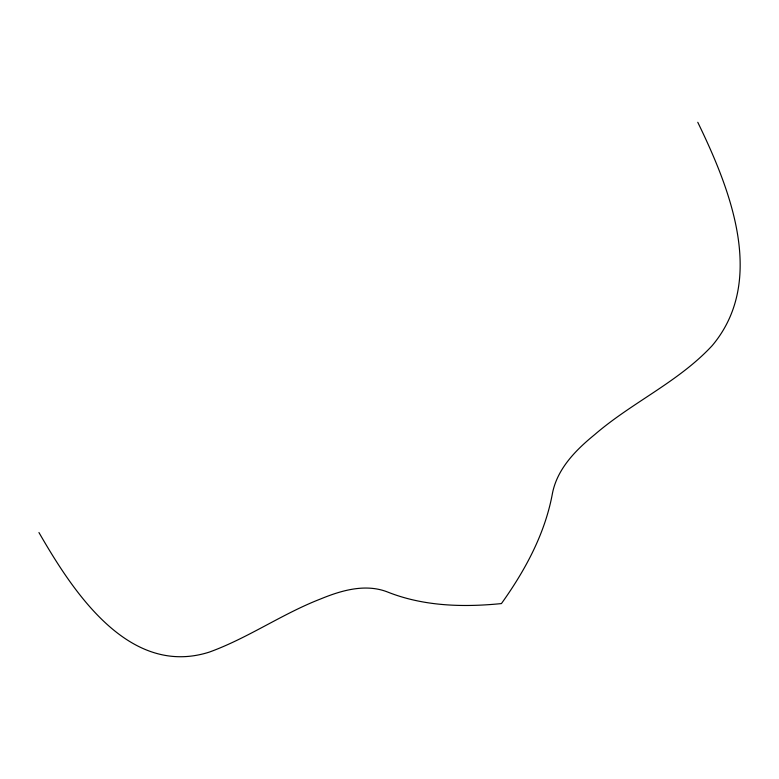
<?xml version="1.0" encoding="UTF-8"?>
<svg xmlns="http://www.w3.org/2000/svg" width="779" height="779" viewBox="0 0 779 779"><rect width="100%" height="100%" fill="white"/><g stroke="black" fill="none" stroke-linecap="round" stroke-linejoin="round"><path stroke-width="1.17" d="M38.95 532.534C72.788 591.29 128.749 677.652 209.2 652.14C247.975 638.128 282.076 613.881 320.529 598.993C341.728 590.248 366.13 583.179 388.429 592.342C424.282 606.383 463.554 607.367 501.423 603.579C524.861 570.841 544.628 534.579 552.204 494.675C556.625 469.318 575.554 450.204 594.718 434.594C631.993 402.373 678.577 381.934 712.249 345.564C766.867 280.469 729.962 188.586 697.77 122.284"/></g></svg>
